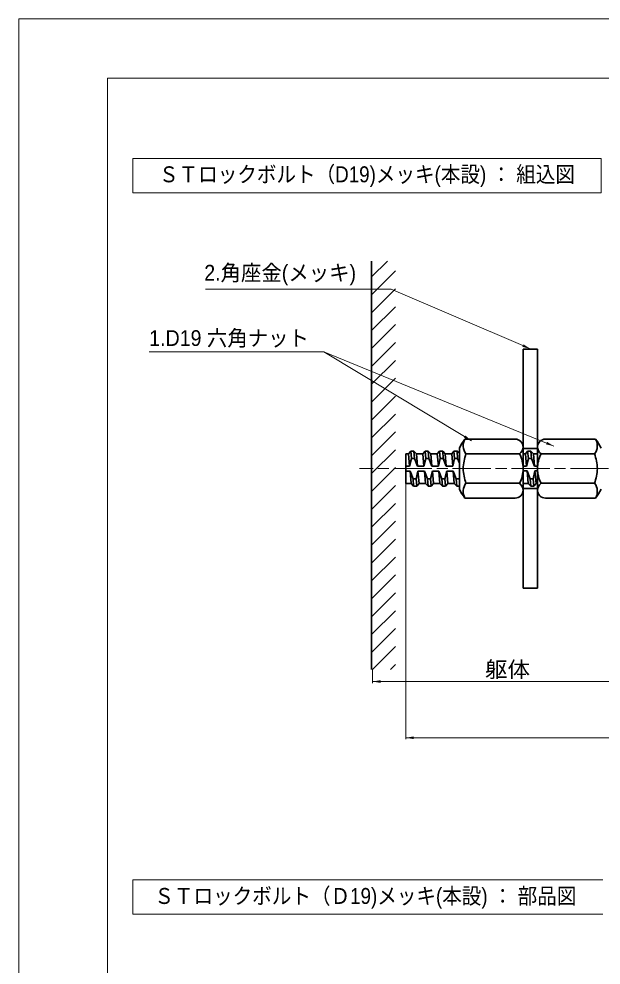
# Model space of a CAD drawing. Units: millimetres at full size, sheet at 1:2; details may follow other scales. Extents: x 2129 to 3811, y 1526 to 2714.
# Drawn here: x 2129 to 2494, y 2120 to 2714 of the extents above; entities that cross this region are included whole.
import ezdxf
from ezdxf.enums import TextEntityAlignment as Align

# ---------------------------------------------------------------- set-up
doc = ezdxf.new("R2010")
doc.units = ezdxf.units.MM
doc.header["$LTSCALE"] = 2
doc.linetypes.add('CHAIN', pattern=[18.5, 12, -1.5, 3.5, -1.5])
for name, color, linetype, lineweight in [('1 外形線', 7, 'Continuous', 35), ('2 細い実線', 3, 'Continuous', 20), ('4中心線', 1, 'CHAIN', 15), ('5 想像線', 7, 'Continuous', 13), ('6寸法線', 4, 'Continuous', 13), ('7 枠・タイトル', 7, 'Continuous', 13), ('Defpoints_2', 7, 'Continuous', 13)]:
    doc.layers.add(name, color=color, linetype=linetype, lineweight=lineweight)
doc.styles.add('ＭＳ Ｐゴシック', font='')
doc.styles.get('ＭＳ Ｐゴシック').set_extended_font_data('MS PGothic')

# ---------------------------------------------------------------- blocks, each defined once
blk = doc.blocks.new('filled_arrow')
at = {"color": 0, "linetype": 'Continuous', "lineweight": -2}
blk.add_solid([(7.5, 1.25), (0, 0), (7.5, -1.25)], dxfattribs=at)

msp = doc.modelspace()

# ---------------------------------------------------------------- hatches: boundary and pattern name
at = {"layer": '2 細い実線'}
h = msp.add_hatch(dxfattribs=at)
h.set_pattern_fill('USER', color=256, style=0, pattern_type=2)
h.set_pattern_definition([(45, (2121.069, 1571.245), (-5.61266, 5.61266), [])])
h.paths.add_polyline_path([(2365.161, 2433.627), (2365.161, 2432.137), (2365.161, 2430.627), (2365.162, 2422.777), (2365.162, 2306.084), (2350.162, 2306.084), (2350.161, 2432.137), (2350.16, 2562.402), (2365.16, 2562.402), (2365.161, 2441.477)])

# ---------------------------------------------------------------- linework, layer by layer
at = {"layer": '1 外形線'}
for p, q in [((2350.162, 2306.084), (2350.16, 2562.402)), ((2445.335, 2444.638), (2445.336, 2507.141)), ((2454.336, 2507.141), (2445.336, 2507.141)), ((2454.336, 2507.141), (2454.335, 2444.638)), ((2440.284, 2450.638), (2408.798, 2450.638)), ((2459.384, 2450.638), (2490.871, 2450.638)), ((2371.589, 2441.477), (2371.59, 2422.777)), ((2373.371, 2441.477), (2371.59, 2441.477)), ((2374.743, 2443.085), (2373.371, 2441.477)), ((2374.019, 2433.627), (2373.371, 2441.477)), ((2375.124, 2438.477), (2374.743, 2443.085)), ((2376.743, 2443.084), (2374.743, 2443.085)), ((2376.743, 2443.084), (2378.381, 2441.477)), ((2377.124, 2438.477), (2376.743, 2443.084)), ((2379.029, 2433.627), (2378.381, 2441.477)), ((2382.394, 2441.477), (2378.381, 2441.477)), ((2383.766, 2443.077), (2382.394, 2441.477)), ((2383.042, 2433.627), (2382.394, 2441.477)), ((2385.767, 2443.076), (2383.766, 2443.077)), ((2384.147, 2438.477), (2383.767, 2443.077)), ((2385.767, 2443.076), (2387.404, 2441.477)), ((2386.147, 2438.477), (2385.767, 2443.076)), ((2388.052, 2433.627), (2387.404, 2441.477)), ((2391.417, 2441.477), (2387.404, 2441.477)), ((2392.789, 2443.077), (2391.417, 2441.477)), ((2392.066, 2433.627), (2391.417, 2441.477)), ((2394.79, 2443.076), (2392.789, 2443.077)), ((2393.17, 2438.477), (2392.79, 2443.077)), ((2394.79, 2443.076), (2396.427, 2441.477)), ((2395.17, 2438.476), (2394.79, 2443.076)), ((2397.075, 2433.627), (2396.427, 2441.477)), ((2400.44, 2441.477), (2396.427, 2441.477)), ((2401.812, 2443.081), (2400.44, 2441.477)), ((2401.089, 2433.627), (2400.44, 2441.477)), ((2402.193, 2438.477), (2401.812, 2443.085)), ((2403.812, 2443.084), (2401.812, 2443.085)), ((2404.193, 2438.476), (2403.812, 2443.084)), ((2403.812, 2443.084), (2405.334, 2441.81)), ((2405.334, 2432.138), (2405.334, 2445.048)), ((2443.067, 2441.388), (2409.426, 2441.388)), ((2454.333, 2444.657), (2445.333, 2444.658)), ((2445.334, 2432.138), (2445.334, 2445.588)), ((2446.774, 2441.499), (2445.334, 2441.499)), ((2448.167, 2443.099), (2446.774, 2441.499)), ((2447.538, 2433.631), (2446.774, 2441.499)), ((2448.643, 2438.481), (2448.167, 2443.099)), ((2450.168, 2443.099), (2448.167, 2443.099)), ((2450.168, 2443.099), (2451.785, 2441.499)), ((2450.643, 2438.481), (2450.168, 2443.099)), ((2452.549, 2433.631), (2451.785, 2441.499)), ((2454.334, 2441.499), (2451.785, 2441.499)), ((2454.334, 2432.138), (2454.334, 2445.588)), ((2456.602, 2441.388), (2490.242, 2441.388)), ((2375.124, 2438.477), (2374.019, 2433.627)), ((2375.124, 2438.477), (2377.124, 2438.477)), ((2377.124, 2438.477), (2379.029, 2433.627)), ((2384.147, 2438.477), (2383.042, 2433.627)), ((2384.147, 2438.477), (2386.147, 2438.477)), ((2386.147, 2438.477), (2388.052, 2433.627)), ((2393.17, 2438.477), (2392.066, 2433.627)), ((2393.17, 2438.477), (2395.17, 2438.476)), ((2395.17, 2438.476), (2397.075, 2433.627)), ((2402.193, 2438.477), (2401.089, 2433.627)), ((2402.193, 2438.477), (2404.193, 2438.476)), ((2404.193, 2438.476), (2405.335, 2435.571)), ((2448.643, 2438.481), (2447.538, 2433.631)), ((2448.643, 2438.481), (2450.643, 2438.481)), ((2450.643, 2438.481), (2452.549, 2433.631)), ((2374.019, 2433.627), (2371.59, 2433.627)), ((2374.267, 2430.628), (2371.59, 2430.627)), ((2374.916, 2422.777), (2374.267, 2430.628)), ((2376.174, 2425.777), (2374.267, 2430.628)), ((2378.173, 2425.777), (2379.277, 2430.628)), ((2383.042, 2433.627), (2379.029, 2433.627)), ((2379.926, 2422.777), (2379.277, 2430.627)), ((2383.29, 2430.627), (2379.277, 2430.627)), ((2383.939, 2422.777), (2383.29, 2430.627)), ((2385.197, 2425.777), (2383.29, 2430.627)), ((2387.196, 2425.777), (2388.3, 2430.628)), ((2392.066, 2433.627), (2388.052, 2433.627)), ((2388.949, 2422.777), (2388.3, 2430.627)), ((2392.313, 2430.627), (2388.3, 2430.627)), ((2392.962, 2422.777), (2392.313, 2430.627)), ((2394.22, 2425.777), (2392.313, 2430.627)), ((2396.219, 2425.777), (2397.323, 2430.628)), ((2401.089, 2433.627), (2397.075, 2433.627)), ((2401.336, 2430.627), (2397.323, 2430.627)), ((2397.972, 2422.777), (2397.323, 2430.627)), ((2401.985, 2422.777), (2401.336, 2430.627)), ((2403.243, 2425.777), (2401.336, 2430.627)), ((2405.334, 2432.138), (2405.334, 2419.227)), ((2447.538, 2433.631), (2445.334, 2433.631)), ((2445.334, 2432.138), (2445.334, 2418.688)), ((2447.786, 2430.631), (2445.334, 2430.631)), ((2448.55, 2422.799), (2447.786, 2430.631)), ((2449.692, 2425.781), (2447.786, 2430.631)), ((2451.692, 2425.781), (2452.796, 2430.631)), ((2454.334, 2433.63), (2452.549, 2433.63)), ((2453.561, 2422.798), (2452.796, 2430.631)), ((2454.334, 2430.63), (2452.797, 2430.63)), ((2454.334, 2432.138), (2454.334, 2418.688)), ((2376.553, 2421.177), (2376.174, 2425.777)), ((2376.174, 2425.777), (2378.173, 2425.777)), ((2378.554, 2421.176), (2378.173, 2425.777)), ((2385.576, 2421.177), (2385.197, 2425.777)), ((2385.197, 2425.777), (2387.196, 2425.777)), ((2387.577, 2421.176), (2387.196, 2425.777)), ((2394.599, 2421.177), (2394.22, 2425.777)), ((2394.22, 2425.777), (2396.219, 2425.777)), ((2396.6, 2421.176), (2396.219, 2425.777)), ((2403.622, 2421.177), (2403.243, 2425.777)), ((2403.243, 2425.777), (2405.335, 2425.777)), ((2450.167, 2421.2), (2449.692, 2425.781)), ((2449.692, 2425.781), (2451.692, 2425.781)), ((2452.167, 2421.2), (2451.692, 2425.781)), ((2374.916, 2422.777), (2371.59, 2422.777)), ((2376.553, 2421.177), (2374.916, 2422.777)), ((2378.554, 2421.176), (2376.553, 2421.177)), ((2378.554, 2421.176), (2379.926, 2422.777)), ((2383.939, 2422.777), (2379.926, 2422.777)), ((2385.576, 2421.177), (2383.939, 2422.777)), ((2387.577, 2421.176), (2385.576, 2421.177)), ((2387.577, 2421.176), (2388.949, 2422.777)), ((2392.962, 2422.777), (2388.949, 2422.777)), ((2394.599, 2421.177), (2392.962, 2422.777)), ((2396.6, 2421.176), (2394.599, 2421.177)), ((2396.6, 2421.176), (2397.972, 2422.777)), ((2401.985, 2422.777), (2397.972, 2422.777)), ((2403.622, 2421.177), (2402.006, 2422.777)), ((2405.241, 2421.176), (2403.622, 2421.177)), ((2443.067, 2422.888), (2409.426, 2422.888)), ((2448.55, 2422.799), (2445.334, 2422.799)), ((2445.334, 2396.141), (2445.334, 2419.638)), ((2454.334, 2419.638), (2445.334, 2419.638)), ((2450.167, 2421.2), (2448.55, 2422.799)), ((2452.167, 2421.2), (2450.167, 2421.2)), ((2452.167, 2421.2), (2453.561, 2422.799)), ((2454.334, 2422.798), (2453.561, 2422.798)), ((2454.333, 2357.141), (2454.334, 2419.638)), ((2456.602, 2422.888), (2490.242, 2422.888)), ((2440.284, 2413.638), (2408.798, 2413.638)), ((2459.384, 2413.638), (2490.871, 2413.638)), ((2445.334, 2409.542), (2445.333, 2357.141)), ((2454.333, 2357.141), (2445.333, 2357.141))]:
    msp.add_line(p, q, dxfattribs=at)
for centre, radius, start, end in [((2432.414, 2432.138), 30, 141.92688, 154.51083), ((2416.001, 2446.481), 8.317, 150.01456, 217.76277), ((2440.284, 2445.588), 5.05, 0, 90), ((2459.384, 2445.588), 5.05, 90, 180), ((2483.667, 2446.481), 8.317, 322.23723, 29.98544), ((2467.254, 2432.138), 30, 25.48917, 38.07312), ((2443.183, 2430.176), 35.57, 161.6268, 176.83824), ((2425.334, 2432.138), 20, 0, 27.54854), ((2439.484, 2446.013), 5.85, 307.76305, 357.84183), ((2474.334, 2432.138), 20, 152.45146, 180), ((2460.185, 2446.013), 5.85, 182.15817, 232.23695), ((2456.485, 2430.176), 35.57, 3.16176, 18.3732), ((2443.183, 2434.099), 35.57, 183.16176, 198.3732), ((2425.334, 2432.138), 20, 332.45146, 0), ((2474.334, 2432.138), 20, 180, 207.54854), ((2456.485, 2434.1), 35.57, 341.6268, 356.83824), ((2432.414, 2432.138), 30, 205.48917, 218.07312), ((2416.001, 2417.794), 8.317, 142.23723, 209.98544), ((2440.284, 2418.688), 5.05, 270, 0), ((2439.484, 2418.263), 5.85, 2.15817, 52.23695), ((2459.384, 2418.688), 5.05, 180, 270), ((2460.185, 2418.263), 5.85, 127.76305, 177.84183), ((2483.667, 2417.794), 8.317, 330.01456, 37.76277), ((2467.254, 2432.138), 30, 321.92688, 334.51083)]:
    msp.add_arc(centre, radius, start, end, dxfattribs=at)
at = {"layer": '4中心線'}
msp.add_line((3572.058, 2432.149), (2342.591, 2432.137), dxfattribs=at)
at = {"layer": '5 想像線'}
for p in [(2184.159, 1563.668), (3754.856, 2677.221)]:
    msp.add_line(p, (2184.159, 2677.221), dxfattribs=at)
at = {"layer": '6寸法線'}
for p, q in [((2371.585, 2422.715), (2371.585, 2262.168)), ((2350.769, 2306.021), (2350.769, 2297.458)), ((2350.769, 2298.458), (2520.302, 2298.458)), ((2371.585, 2263.168), (3489.386, 2263.168))]:
    msp.add_line(p, q, dxfattribs=at)
for points in [[(2449.844, 2507.37), (2445.247, 2509.338), (2362.388, 2544.809), (2245.769, 2544.809)], [(2412.835, 2449.668), (2408.549, 2452.244), (2320.065, 2505.413), (2210.4, 2505.413)], [(2464.693, 2446.245), (2460.065, 2448.139), (2320.065, 2505.413)]]:
    msp.add_lwpolyline(points, dxfattribs=at)
at = {"layer": '7 枠・タイトル'}
for p, q in [((2199.997, 2626.831), (2494.302, 2626.831)), ((2199.997, 2626.831), (2199.997, 2605.26)), ((2494.302, 2626.831), (2494.302, 2605.26)), ((2199.997, 2605.26), (2494.302, 2605.26)), ((2199.997, 2173.954), (2495.481, 2173.954)), ((2199.997, 2173.954), (2199.997, 2152.383)), ((2199.997, 2152.383), (2495.481, 2152.383))]:
    msp.add_line(p, q, dxfattribs=at)
at = {"layer": 'Defpoints_2'}
msp.add_lwpolyline([(2128.507, 1526.445), (3810.507, 1526.445), (3810.507, 2714.445), (2128.507, 2714.445)], close=True, dxfattribs=at)

# ---------------------------------------------------------------- block references
at = {"layer": '6寸法線', "xscale": 0.667, "yscale": 0.667}
for p, rotation in [((2449.844, 2507.37), 156.8), ((2412.835, 2449.668), 149), ((2464.693, 2446.245), 157.8)]:
    msp.add_blockref('filled_arrow', p, dxfattribs=dict(at, rotation=rotation))
for p in [(2350.769, 2298.458), (2371.585, 2263.168)]:
    msp.add_blockref('filled_arrow', p, dxfattribs=at)

# ---------------------------------------------------------------- texts
at = {"layer": '6寸法線', "color": 7, "style": 'ＭＳ Ｐゴシック'}
for s, height, width, p in [('ＳＴロックボルト（D19)メッキ(本設) ： 組込図', 10.02, 0.9, (2216.537, 2608.873)), ('2.角座金(メッキ)', 9.897, 0.95, (2244.966, 2547.185)), ('1.D19 六角ナット', 9.897, 0.95, (2210.4, 2506.177)), ('ＳＴロックボルト（Ｄ19)メッキ(本設) ： 部品図', 10.02, 0.9, (2213.619, 2155.821))]:
    msp.add_text(s, height=height, dxfattribs=dict(at, width=width)).set_placement(p, align=Align.BOTTOM_LEFT)
at = {"layer": '6寸法線', "style": 'ＭＳ Ｐゴシック', "width": 1.05}
msp.add_text('躯体', height=9.897, dxfattribs=at).set_placement((2435.535, 2306.049), align=Align.MIDDLE_CENTER)

doc.saveas('drawing.dxf')
